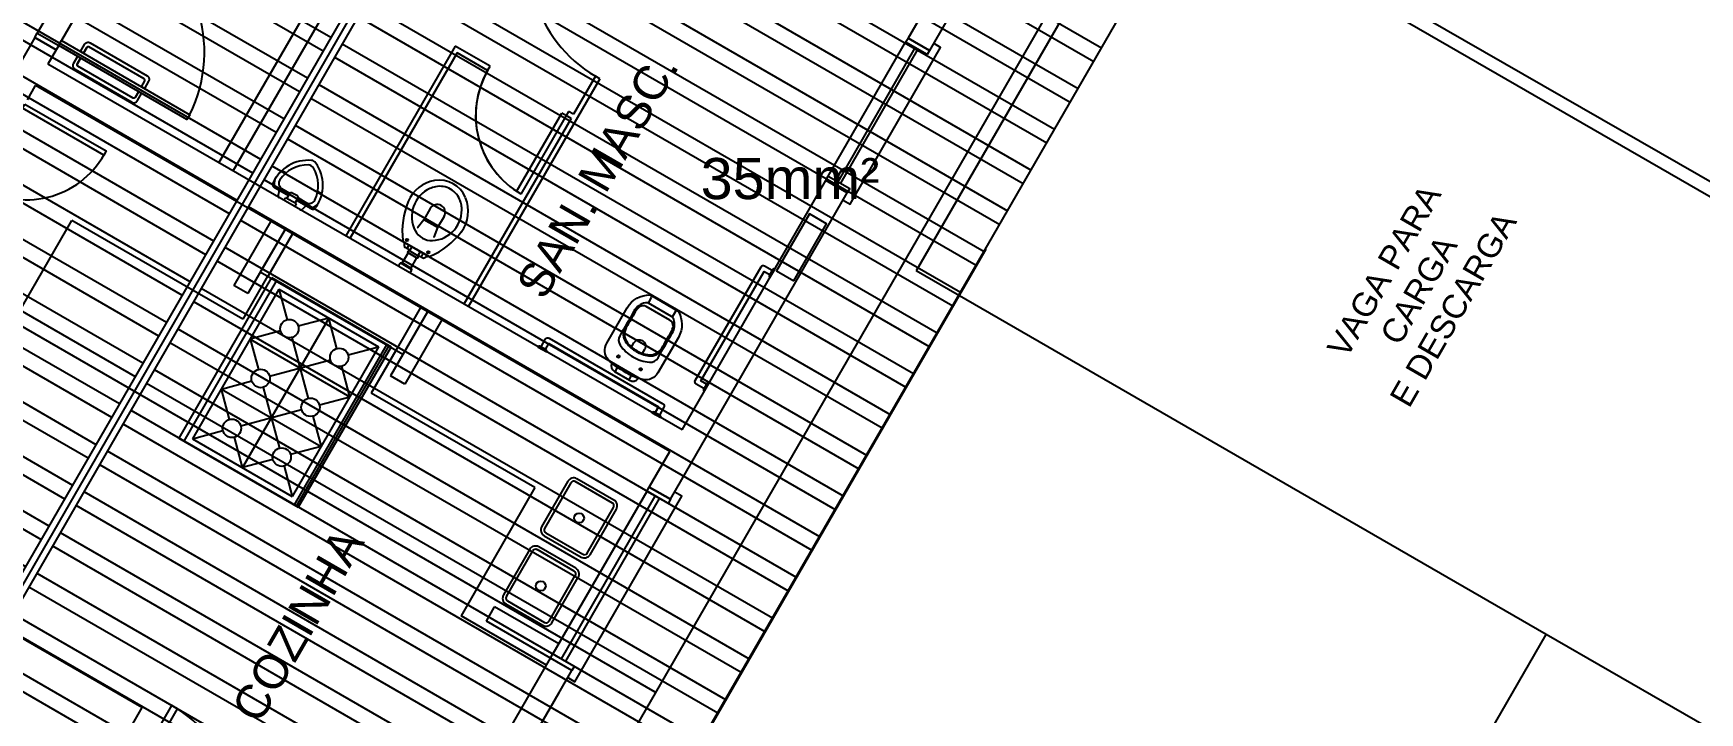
# Model space of a CAD drawing. Extents: x -192 to 167, y 237 to 369.
# Drawn here: x 125.64 to 135.77, y 314.07 to 318.19 of the extents above; entities that cross this region are included whole.
import ezdxf

# ---------------------------------------------------------------- set-up
doc = ezdxf.new("R2010")
doc.units = 0
doc.header["$LTSCALE"] = 0.1
doc.set_wipeout_variables(frame=1)
for name, pattern in [('CONTINU', [0]), ('HIDDEN', [9.525, 6.35, -3.175]), ('TRACEJADO_G', [0.375, 0.25, -0.125])]:
    doc.linetypes.add(name, pattern=pattern)
doc.layers.get('0').update_dxf_attribs({"linetype": 'CONTINUOUS'})
for name, color, linetype in [('A-PAREDE', 5, 'CONTINUOUS'), ('A-PISOS-CTEL', 2, 'TRACEJADO_G'), ('A-PISOS-NIVEL', 1, 'CONTINUOUS'), ('A-WC', 1, 'CONTINUOUS'), ('ARQ-ALV-CORTE', 5, 'CONTINUOUS'), ('ARQ-ALV-ENCOBERTA', 8, 'CONTINUOUS'), ('ARQ-ALV-VISTA2', 1, 'CONTINUOUS'), ('ARQ-BNC-VISTA', 1, 'CONTINUOUS'), ('ARQ-ESQ-CORTE', 3, 'CONTINUOUS'), ('ARQ-ESQ-VISTA1', 2, 'CONTINUOUS'), ('ARQ-MOB-VISTA', 1, 'CONTINU'), ('ARQ-TXT-1_050', 2, 'CONTINUOUS'), ('ARQ-TXT-1_075', 2, 'CONTINUOUS'), ('FARADAY', 6, 'HIDDEN'), ('GER_PARA-RAIO', 5, 'PARA-RAIO'), ('PAG', 1, 'CONTINUOUS')]:
    doc.layers.add(name, color=color, linetype=linetype)
doc.styles.add('ESC-50-A20', font='arial.ttf', dxfattribs={"height": 0.1})
doc.styles.get("Standard").update_dxf_attribs({"font": 'ARIALUNI.TTF'})
doc.linetypes.add('PARA-RAIO', pattern='A,0.5,-0.15,["/",Standard,S=0.15,R=0,X=-0.1,Y=-0.075],-0.05', length=0.7)
pattern_1 = [(330.00002, (-113.47094, 402.16197), (0.14287492, 0.2474668), []), (330.00002, (-113.43608, 402.03185), (0.14287492, 0.2474668), [])]

# ---------------------------------------------------------------- blocks, each defined once
blk = doc.blocks.new('6 SALAS')
at = {"layer": 'A-PAREDE', "color": 251}
for p, q in [((61.662, -31.474), (57.807, -29.251)), ((61.587, -31.604), (57.732, -29.381)), ((61.662, -31.474), (62.536, -29.958)), ((62.666, -30.033), (62.536, -29.958)), ((61.592, -31.895), (62.666, -30.033))]:
    blk.add_line(p, q, dxfattribs=at)
blk.add_lwpolyline([(62.341, -30.567), (62.541, -30.221), (62.437, -30.161), (62.237, -30.507)], close=True, dxfattribs=at)
at = {"layer": 'A-PISOS-CTEL', "color": 251, "linetype": 'TRACEJADO_G', "ltscale": 150}
blk.add_lwpolyline([(50.533, -36.657), (59.302, -21.455), (66.319, -25.502), (57.55, -40.705)], close=True, dxfattribs=at)
at = {"layer": 'A-PISOS-NIVEL', "color": 251}
for p, q in [((65.909, -25.612), (63.086, -30.506)), ((64.522, -28.016), (79.8, -36.796)), ((79.8, -36.915), (64.485, -28.081)), ((66.916, -32.716), (63.086, -30.506)), ((61.17, -42.677), (66.916, -32.716)), ((71.247, -35.214), (66.916, -32.716))]:
    blk.add_line(p, q, dxfattribs=at)
at = {"layer": 'A-WC', "color": 251}
for p, q in [((60.283, -29.141), (59.617, -30.295)), ((60.495, -29.263), (60.283, -29.141)), ((60.294, -29.182), (59.643, -30.31)), ((60.294, -29.182), (59.643, -30.31)), ((60.48, -29.289), (60.294, -29.182)), ((60.48, -29.289), (60.495, -29.263)), ((61.162, -29.339), (60.362, -30.725)), ((61.136, -29.324), (61.002, -29.555)), ((61.162, -29.339), (61.136, -29.324)), ((60.656, -30.025), (60.931, -29.549)), ((60.972, -29.538), (60.682, -30.04)), ((60.987, -29.581), (60.931, -29.549)), ((60.987, -29.581), (60.931, -29.549)), ((60.987, -29.581), (60.957, -29.563)), ((61.002, -29.555), (60.972, -29.538)), ((60.987, -29.581), (60.336, -30.71))]:
    blk.add_line(p, q, dxfattribs=at)
blk.add_arc((60.957, -29.563), 0.55, 150.0228, 240.0228, dxfattribs=at)
at = {"layer": 'ARQ-ALV-CORTE', "color": 251}
for p, q in [((58.162, -28.336), (57.742, -29.063)), ((58.292, -28.411), (57.889, -29.108)), ((57.727, -29.089), (57.552, -29.392)), ((57.857, -29.164), (57.727, -29.089)), ((57.727, -29.089), (57.857, -29.164)), ((57.857, -29.164), (57.807, -29.251)), ((57.857, -29.164), (57.807, -29.251)), ((57.682, -29.467), (57.732, -29.381)), ((59.165, -30.548), (58.602, -31.524)), ((59.196, -30.565), (58.632, -31.541)), ((59.141, -30.54), (58.991, -30.8)), ((59.964, -31.015), (59.098, -30.515)), ((59.165, -30.548), (59.893, -30.968)), ((59.211, -30.619), (58.686, -31.528)), ((59.023, -30.645), (58.936, -30.595)), ((59.211, -30.619), (59.261, -30.804)), ((59.211, -30.619), (59.817, -30.969)), ((59.514, -30.794), (58.989, -31.703)), ((59.514, -30.794), (59.329, -30.843)), ((59.564, -30.979), (59.514, -30.794)), ((60.114, -30.755), (59.889, -31.145)), ((60.071, -30.73), (59.921, -30.99)), ((60.114, -30.755), (59.964, -31.015)), ((59.221, -30.872), (59.036, -30.922)), ((60.201, -30.805), (59.976, -31.195)), ((59.036, -30.922), (59.086, -31.107)), ((59.036, -30.922), (59.642, -31.272)), ((59.29, -30.912), (59.389, -31.282)), ((59.817, -30.969), (59.292, -31.878)), ((59.867, -30.953), (59.303, -31.929)), ((59.879, -30.96), (59.315, -31.936)), ((59.893, -30.968), (59.329, -31.944)), ((59.632, -31.018), (59.817, -30.969)), ((59.921, -30.99), (59.771, -31.25)), ((59.154, -31.146), (59.524, -31.047)), ((59.642, -31.272), (59.593, -31.087)), ((58.861, -31.225), (59.046, -31.175)), ((59.976, -31.195), (59.889, -31.145)), ((58.911, -31.41), (58.861, -31.225)), ((58.861, -31.225), (59.467, -31.575)), ((59.115, -31.215), (59.214, -31.585)), ((59.457, -31.321), (59.642, -31.272)), ((60.767, -31.824), (59.771, -31.25)), ((58.979, -31.449), (59.349, -31.35)), ((59.418, -31.39), (59.467, -31.575)), ((58.686, -31.528), (58.871, -31.478)), ((58.602, -31.524), (59.329, -31.944)), ((58.686, -31.528), (59.292, -31.878)), ((58.989, -31.703), (58.94, -31.518)), ((59.467, -31.575), (59.282, -31.624)), ((61.462, -31.821), (61.587, -31.604)), ((59.174, -31.653), (58.989, -31.703)), ((59.243, -31.693), (59.292, -31.878)), ((58.38, -33.16), (56.605, -32.136)), ((60.413, -33.64), (60.862, -32.86)), ((60.543, -33.715), (60.992, -32.935)), ((60.702, -33.438), (60.915, -33.07)), ((58.031, -33.767), (58.38, -33.16)), ((58.16, -33.842), (58.56, -33.149)), ((58.195, -33.862), (58.595, -33.169))]:
    blk.add_line(p, q, dxfattribs=at)
for points in [[(57.872, -29.138), (57.857, -29.164), (57.727, -29.089), (57.742, -29.063)], [(58.669, -29.558), (58.652, -29.588), (57.872, -29.138), (57.889, -29.108)]]:
    blk.add_lwpolyline(points, close=True, dxfattribs=at)
for points in [[(58.023, -29.185), (58.043, -29.15), (58.023, -29.185), (58.004, -29.174), (58.029, -29.131, -0.414214), (58.063, -29.121), (58.409, -29.321, -0.414214), (58.419, -29.355), (58.394, -29.399), (58.375, -29.388), (58.395, -29.353, 0.414214), (58.391, -29.34), (58.056, -29.146, 0.414214), (58.043, -29.15)], [(58.005, -29.215), (57.985, -29.25), (58.005, -29.215), (57.986, -29.204), (57.961, -29.248, 0.414214), (57.971, -29.282), (58.317, -29.482, 0.414214), (58.351, -29.472), (58.376, -29.429), (58.357, -29.418), (58.337, -29.453, -0.414214), (58.324, -29.457), (57.989, -29.263, -0.414214), (57.985, -29.25)], [(61.795, -31.222), (61.748, -31.195, -0.414214), (61.742, -31.174), (62.142, -30.482, -0.414214), (62.163, -30.476), (62.21, -30.503)], [(62.226, -30.496, 0.414214), (62.213, -30.499), (62.193, -30.534, 0.414214), (62.196, -30.547), (62.226, -30.496)], [(60.839, -31, 0.414214), (60.835, -30.986), (60.8, -30.966, 0.414214), (60.787, -30.97), (60.839, -31)], [(61.827, -31.188, 0.414214), (61.813, -31.192), (61.793, -31.227, 0.414214), (61.797, -31.24), (61.827, -31.188)], [(61.532, -31.399, 0.414214), (61.528, -31.386), (61.493, -31.366, 0.414214), (61.48, -31.369), (61.532, -31.399)]]:
    blk.add_lwpolyline(points, format="xyb", dxfattribs=at)
blk.add_lwpolyline([(61.81, -31.196), (61.776, -31.176), (62.161, -30.51), (62.195, -30.529)], dxfattribs=at)
for centre in [(59.275, -30.858), (59.578, -31.033), (59.1, -31.161), (59.403, -31.336), (58.925, -31.464), (59.228, -31.639)]:
    blk.add_circle(centre, 0.056, dxfattribs=at)
blk.add_arc((57.894, -29.177), 0.864, 333.8638, 62.5601, dxfattribs=at)
at = {"layer": 'ARQ-ALV-ENCOBERTA', "color": 251, "linetype": 'HIDDEN'}
for p, q in [((59.161, -30.205), (58.936, -30.595)), ((59.248, -30.255), (59.023, -30.645)), ((59.293, -30.281), (59.144, -30.541))]:
    blk.add_line(p, q, dxfattribs=at)
at = {"layer": 'ARQ-ALV-VISTA2', "color": 251, "ltscale": 0.1}
for p, q in [((63.64, -28.344), (63.166, -29.167)), ((58.846, -29.85), (59.512, -28.696)), ((58.933, -29.9), (59.599, -28.746)), ((63.236, -28.746), (63.036, -29.092)), ((63.166, -29.167), (63.036, -29.092)), ((59.228, -29.898), (59.254, -29.912)), ((59.124, -30.01), (59.123, -30.01)), ((59.27, -30.051), (59.184, -30.002)), ((59.213, -30.018), (59.206, -30.047)), ((59.278, -30.036), (59.229, -30.008)), ((59.243, -30.079), (59.252, -30.063)), ((59.317, -30.1), (59.252, -30.063)), ((59.26, -30.067), (59.278, -30.037)), ((59.323, -30.052), (59.291, -30.034)), ((59.309, -30.096), (59.326, -30.065)), ((59.404, -30.129), (59.318, -30.079)), ((59.376, -30.093), (59.327, -30.064)), ((59.448, -30.024), (59.472, -30.038)), ((59.308, -30.117), (59.317, -30.1)), ((59.375, -30.112), (59.354, -30.132)), ((60.131, -30.128), (60.092, -30.196)), ((60.215, -30.176), (60.176, -30.244)), ((60.054, -30.246), (60.051, -30.246)), ((60.092, -30.196), (60.054, -30.246)), ((60.176, -30.244), (60.092, -30.196)), ((60.176, -30.244), (60.152, -30.302)), ((59.971, -30.331), (59.969, -30.329)), ((59.971, -30.331), (60.12, -30.416)), ((60.006, -30.382), (59.978, -30.366)), ((60.002, -30.349), (59.989, -30.372)), ((60.006, -30.382), (60.003, -30.386)), ((60.055, -30.416), (60.004, -30.386)), ((60.019, -30.358), (60.006, -30.382)), ((60.071, -30.388), (60.058, -30.412)), ((60.152, -30.302), (60.153, -30.305)), ((59.938, -30.48), (59.949, -30.46)), ((59.952, -30.459), (59.955, -30.461)), ((59.955, -30.461), (59.956, -30.458)), ((59.955, -30.461), (60.015, -30.496)), ((59.959, -30.457), (60.016, -30.49)), ((59.996, -30.398), (59.961, -30.459)), ((60.048, -30.428), (59.997, -30.398)), ((60.048, -30.428), (60.013, -30.489)), ((60.058, -30.412), (60.055, -30.416)), ((60.058, -30.412), (60.086, -30.428)), ((60.088, -30.398), (60.075, -30.422)), ((60.12, -30.416), (60.122, -30.418)), ((60.007, -30.52), (60.019, -30.5)), ((60.015, -30.496), (60.017, -30.493)), ((60.015, -30.496), (60.018, -30.497))]:
    blk.add_line(p, q, dxfattribs=at)
blk.add_lwpolyline([(63.166, -29.167), (63.151, -29.193), (63.021, -29.118), (63.036, -29.092)], close=True, dxfattribs=at)
for centre in [(59.989, -30.32), (60.119, -30.395)]:
    blk.add_circle(centre, 0.00682, dxfattribs=at)
for centre, radius, start, end in [((59.388, -30.069), 0.234, 85.0251, 155.2229), ((59.388, -30.069), 0.206, 89.5768, 146.1536), ((59.389, -29.901), 0.0375, 30.4688, 89.5768), ((59.405, -29.873), 0.0375, 35.0205, 85.0251), ((59.244, -29.986), 0.206, 333.892, 30.4688), ((59.244, -29.986), 0.234, 324.8227, 35.0205), ((59.195, -29.982), 0.0225, 150.0228, 240.0228), ((59.248, -29.975), 0.0656, 146.1536, 207.0816), ((59.248, -29.975), 0.0375, 146.1536, 240.0228), ((60.19, -30.164), 0.208, 99.1249, 157.7033), ((60.186, -30.13), 0.174, 23.1347, 99.5461), ((59.219, -30.05), 0.0131, 166.722, 240.0228), ((59.286, -30.042), 0.01, 60.0228, 150.0228), ((59.318, -30.06), 0.01, 330.0228, 60.0228), ((59.395, -30.06), 0.0375, 240.0228, 333.892), ((60.445, -30.269), 0.484, 157.7033, 186.2651), ((60.206, -30.177), 0.187, 114.2742, 207.3429), ((60.194, -30.152), 0.159, 101.3527, 114.2742), ((60.189, -30.125), 0.132, 60.0228, 101.3527), ((60.189, -30.125), 0.132, 18.6929, 60.0228), ((60.163, -30.133), 0.159, 5.7713, 18.6929), ((60.154, -30.144), 0.208, 322.3423, 23.1347), ((59.345, -30.123), 0.0131, 240.0228, 313.3236), ((59.395, -30.06), 0.0656, 272.964, 333.892), ((59.416, -30.11), 0.0225, 240.0228, 330.0228), ((60.173, -30.152), 0.0486, 330.0228, 150.0228), ((60.136, -30.136), 0.187, 272.7027, 5.7713), ((60.139, -30.211), 0.112, 207.3429, 240.0228), ((59.936, -29.975), 0.484, 293.6774, 322.3423), ((59.973, -30.321), 0.00909, 181.0403, 240.0228), ((60.448, -30.307), 0.477, 182.8046, 186.1832), ((59.982, -30.358), 0.00909, 186.1832, 240.0228), ((60, -30.392), 0.00697, 60.0228, 240.0228), ((60.139, -30.211), 0.112, 240.0228, 272.7027), ((59.951, -30.461), 0.002, 60.0228, 150.0228), ((59.958, -30.459), 0.002, 60.0228, 150.0228), ((60.015, -30.492), 0.002, 330.0228, 60.0228), ((60.052, -30.422), 0.00697, 240.0228, 60.0228), ((60.091, -30.42), 0.00909, 240.0228, 293.8624), ((59.901, -29.992), 0.477, 293.8624, 297.241), ((60.127, -30.41), 0.00909, 240.0228, 293.687), ((60.017, -30.499), 0.002, 330.0228, 60.0228)]:
    blk.add_arc(centre, radius, start, end, dxfattribs=at)
at = {"layer": 'ARQ-BNC-VISTA', "color": 251}
for p, q in [((57.213, -31.482), (57.952, -30.2)), ((58.991, -30.8), (57.952, -30.2)), ((59.248, -30.255), (59.098, -30.515))]:
    blk.add_line(p, q, dxfattribs=at)
at = {"layer": 'ARQ-ESQ-CORTE', "color": 251}
for points in [[(58.023, -29.185), (58.043, -29.15), (58.023, -29.185), (58.004, -29.174), (58.029, -29.131, -0.414214), (58.063, -29.121), (58.409, -29.321, -0.414214), (58.419, -29.355), (58.394, -29.399), (58.375, -29.388), (58.395, -29.353, 0.414214), (58.391, -29.34), (58.056, -29.146, 0.414214), (58.043, -29.15)], [(58.005, -29.215), (57.985, -29.25), (58.005, -29.215), (57.986, -29.204), (57.961, -29.248, 0.414214), (57.971, -29.282), (58.317, -29.482, 0.414214), (58.351, -29.472), (58.376, -29.429), (58.357, -29.418), (58.337, -29.453, -0.414214), (58.324, -29.457), (57.989, -29.263, -0.414214), (57.985, -29.25)]]:
    blk.add_lwpolyline(points, format="xyb", dxfattribs=at)
at = {"layer": 'ARQ-ESQ-VISTA1', "color": 251}
for p, q in [((62.551, -29.932), (63.021, -29.118)), ((63.077, -29.151), (62.608, -29.965)), ((63.094, -29.161), (62.625, -29.975)), ((60.968, -31.785), (60.808, -32.062)), ((60.986, -31.795), (60.826, -32.072)), ((61.238, -31.918), (61.013, -31.788)), ((61.248, -31.9), (61.023, -31.77)), ((60.767, -31.824), (60.318, -32.604)), ((61.447, -31.847), (60.877, -32.834)), ((60.929, -32.864), (61.499, -31.877)), ((60.955, -32.879), (61.525, -31.891)), ((61.592, -31.895), (61.462, -31.821)), ((61.085, -32.222), (61.245, -31.945)), ((61.103, -32.232), (61.263, -31.955)), ((60.833, -32.099), (61.058, -32.229)), ((60.736, -32.199), (60.576, -32.476)), ((60.753, -32.209), (60.593, -32.486)), ((61.006, -32.331), (60.781, -32.201)), ((61.016, -32.314), (60.791, -32.184)), ((60.823, -32.117), (61.048, -32.247)), ((60.853, -32.636), (61.013, -32.359)), ((60.871, -32.646), (61.03, -32.369)), ((60.601, -32.513), (60.826, -32.643)), ((60.837, -32.904), (60.318, -32.604)), ((60.472, -32.635), (60.522, -32.549)), ((60.912, -32.774), (60.522, -32.549)), ((60.591, -32.53), (60.816, -32.66)), ((60.862, -32.86), (60.472, -32.635)), ((60.992, -32.935), (60.862, -32.86)), ((60.992, -32.935), (60.862, -32.86)), ((58.595, -33.169), (58.56, -33.149))]:
    blk.add_line(p, q, dxfattribs=at)
for points in [[(62.641, -30.077), (62.684, -30.102), (63.234, -29.149), (63.191, -29.124)], [(57.667, -29.493), (58.161, -29.778), (58.146, -29.804), (57.652, -29.519), (57.667, -29.493)], [(60.967, -32.979), (61.011, -33.004), (61.66, -31.877), (61.617, -31.852)]]:
    blk.add_lwpolyline(points, dxfattribs=at)
for points in [[(62.681, -30.007), (62.666, -30.033), (62.536, -29.958), (62.551, -29.932)], [(61.592, -31.895), (61.577, -31.921), (61.447, -31.847), (61.462, -31.821)], [(61.007, -32.909), (60.992, -32.935), (60.862, -32.86), (60.877, -32.834)]]:
    blk.add_lwpolyline(points, close=True, dxfattribs=at)
for centre in [(61.036, -32.009), (60.803, -32.422)]:
    blk.add_circle(centre, 0.03, dxfattribs=at)
for centre, radius, start, end in [((61.003, -31.805), 0.04, 60, 150), ((61.003, -31.805), 0.02, 60, 150), ((61.228, -31.935), 0.04, 330, 60), ((61.228, -31.935), 0.02, 330, 60), ((60.843, -32.082), 0.04, 150, 240), ((60.843, -32.082), 0.02, 150, 240), ((60.771, -32.219), 0.04, 60.0228, 150.0228), ((60.771, -32.219), 0.02, 60.0228, 150.0228), ((60.996, -32.349), 0.04, 330.0228, 60.0228), ((61.068, -32.212), 0.04, 240, 330), ((61.068, -32.212), 0.02, 240, 330), ((60.996, -32.349), 0.02, 330.0228, 60.0228), ((60.611, -32.496), 0.04, 150.0228, 240.0228), ((60.611, -32.496), 0.02, 150.0228, 240.0228), ((60.836, -32.626), 0.04, 240.0228, 330.0228), ((60.836, -32.626), 0.02, 240.0228, 330.0228), ((58.161, -33.841), 0.8, 329.9511, 57.1568)]:
    blk.add_arc(centre, radius, start, end, dxfattribs=at)
at = {"layer": 'ARQ-MOB-VISTA', "color": 251}
blk.add_arc((57.678, -29.537), 0.538, 236.6549, 330.8209, dxfattribs=at)
at = {"layer": 'PAG', "color": 251}
for centre, radius, start, end in [((61.536, -28.631), 0.8, 152.1719, 240.0228), ((60.957, -29.563), 0.55, 150.0228, 236.896)]:
    blk.add_arc(centre, radius, start, end, dxfattribs=at)
at = {"layer": 'ARQ-ALV-CORTE', "color": 251, "insert": (58.001, -34.751), "char_height": 0.2048, "attachment_point": 1, "rotation": 60.0283, "style": 'ESC-50-A20'}
blk.add_mtext_dynamic_manual_height_columns('\\pi1.8291;COZINHA     ', width=4.46064, gutter_width=1, heights=[0], dxfattribs=at)
at = {"layer": 'ARQ-TXT-1_050', "color": 251, "insert": (59.881, -31.917), "char_height": 0.2048, "attachment_point": 1, "rotation": 60.0283, "style": 'ESC-50-A20'}
blk.add_mtext_dynamic_manual_height_columns('\\pi1.531;SAN. MASC.      ', width=4.46064, gutter_width=1, heights=[0], dxfattribs=at)
at = {"layer": 'ARQ-TXT-1_075', "color": 251, "insert": (65.457, -31.182), "char_height": 0.144, "width": 1.64103, "attachment_point": 1, "rotation": 60.0228, "style": 'ESC-50-A20'}
blk.add_mtext('\\pi0.23946;VAGA PARA \\P\\pi0.46768;CARGA \\P\\pi0.16878;E DESCARGA ', dxfattribs=at)
at = {"color": 251}
blk.add_wipeout([(61.553, -30.702), (61.472, -30.655), (61.466, -30.653), (61.46, -30.654), (61.456, -30.654), (61.449, -30.654), (61.444, -30.655), (61.433, -30.656), (61.422, -30.659), (61.415, -30.662), (61.403, -30.666), (61.389, -30.673), (61.381, -30.677), (61.377, -30.68), (61.374, -30.681), (61.372, -30.683), (61.362, -30.691), (61.357, -30.696), (61.352, -30.7), (61.347, -30.706), (61.342, -30.712), (61.34, -30.714), (61.336, -30.72), (61.33, -30.729), (61.328, -30.731), (61.204, -30.947), (61.199, -30.958), (61.197, -30.963), (61.195, -30.971), (61.193, -30.979), (61.193, -30.985), (61.193, -30.988), (61.193, -30.992), (61.193, -30.995), (61.193, -30.998), (61.194, -31.003), (61.194, -31.007), (61.197, -31.016), (61.2, -31.025), (61.202, -31.029), (61.208, -31.039), (61.214, -31.047), (61.221, -31.055), (61.23, -31.063), (61.235, -31.068), (61.235, -31.069), (61.234, -31.07), (61.233, -31.075), (61.232, -31.078), (61.232, -31.081), (61.232, -31.085), (61.232, -31.087), (61.232, -31.089), (61.232, -31.091), (61.232, -31.092), (61.233, -31.097), (61.234, -31.098), (61.234, -31.099), (61.235, -31.1), (61.235, -31.101), (61.235, -31.101), (61.235, -31.102), (61.236, -31.103), (61.236, -31.103), (61.237, -31.104), (61.237, -31.105), (61.238, -31.106), (61.239, -31.107), (61.24, -31.109), (61.242, -31.112), (61.244, -31.114), (61.247, -31.116), (61.251, -31.118), (61.251, -31.119), (61.343, -31.172), (61.343, -31.172), (61.344, -31.172), (61.344, -31.172), (61.345, -31.173), (61.347, -31.174), (61.348, -31.174), (61.349, -31.175), (61.351, -31.175), (61.354, -31.176), (61.356, -31.176), (61.359, -31.177), (61.359, -31.177), (61.362, -31.177), (61.365, -31.177), (61.367, -31.177), (61.369, -31.177), (61.37, -31.176), (61.371, -31.176), (61.372, -31.176), (61.376, -31.175), (61.377, -31.175), (61.378, -31.174), (61.379, -31.174), (61.38, -31.173), (61.381, -31.173), (61.382, -31.173), (61.382, -31.172), (61.383, -31.172), (61.384, -31.171), (61.384, -31.171), (61.385, -31.17), (61.386, -31.17), (61.386, -31.17), (61.387, -31.169), (61.387, -31.169), (61.388, -31.169), (61.389, -31.167), (61.391, -31.166), (61.391, -31.166), (61.395, -31.161), (61.395, -31.161), (61.396, -31.161), (61.397, -31.161), (61.401, -31.162), (61.406, -31.164), (61.411, -31.165), (61.428, -31.169), (61.435, -31.17), (61.44, -31.17), (61.445, -31.17), (61.451, -31.169), (61.455, -31.169), (61.458, -31.168), (61.462, -31.167), (61.466, -31.166), (61.474, -31.163), (61.48, -31.16), (61.485, -31.158), (61.489, -31.155), (61.494, -31.152), (61.499, -31.148), (61.503, -31.144), (61.506, -31.14), (61.509, -31.136), (61.51, -31.135), (61.511, -31.134), (61.512, -31.133), (61.514, -31.13), (61.515, -31.128), (61.515, -31.127), (61.515, -31.127), (61.64, -30.911), (61.644, -30.903), (61.647, -30.898), (61.648, -30.895), (61.649, -30.892), (61.65, -30.889), (61.652, -30.886), (61.653, -30.883), (61.653, -30.881), (61.654, -30.88), (61.654, -30.879), (61.654, -30.877), (61.657, -30.865), (61.658, -30.862), (61.659, -30.857), (61.659, -30.855), (61.659, -30.854), (61.66, -30.851), (61.66, -30.849), (61.66, -30.845), (61.661, -30.844), (61.661, -30.84), (61.661, -30.834), (61.661, -30.824), (61.66, -30.821), (61.659, -30.81), (61.658, -30.802), (61.656, -30.794), (61.65, -30.778), (61.647, -30.77), (61.643, -30.762), (61.638, -30.753), (61.635, -30.75), (61.635, -30.749)], dxfattribs=at).dxf.layer = 'ARQ-ALV-CORTE'
at = {"layer": 'ARQ-ALV-CORTE', "color": 251}
for p, q in [((61.472, -30.655), (61.635, -30.749)), ((61.621, -30.753), (61.603, -30.784)), ((61.635, -30.749), (61.626, -30.744))]:
    blk.add_line(p, q, dxfattribs=at)
for points in [[(61.621, -30.753, -0.407906), (61.635, -30.749, -0.131537), (61.638, -30.752, -0.273863), (61.64, -30.911), (61.515, -31.127, -0.319419), (61.425, -31.168, -0.074713), (61.356, -31.144, -0.017899), (61.269, -31.094, -0.074713), (61.213, -31.046, -0.319419), (61.204, -30.947), (61.328, -30.731, -0.273863), (61.466, -30.653, -0.136488), (61.472, -30.655, -0.402244), (61.475, -30.668), (61.457, -30.699, -0.337727), (61.451, -30.702)], [(61.316, -30.846, 0.305538), (61.323, -30.945, 0.097448), (61.383, -30.997, 0.097448), (61.458, -31.023, 0.305538), (61.547, -30.979)], [(60.805, -30.969), (60.832, -30.921, -0.414214), (60.853, -30.915), (61.546, -31.315, -0.414214), (61.551, -31.336), (61.524, -31.383)], [(61.354, -30.97), (61.368, -30.945, -1), (61.435, -30.984)], [(61.235, -31.069, 0.378909), (61.251, -31.119), (61.343, -31.172, 0.378909), (61.395, -31.161)], [(61.263, -31.125, -0.414214), (61.259, -31.113), (61.27, -31.094)], [(61.332, -31.165, 0.414214), (61.344, -31.162), (61.355, -31.143)]]:
    blk.add_lwpolyline(points, format="xyb", dxfattribs=at)
for points in [[(61.464, -31.062, 0.295956), (61.516, -31.035, -0.008003), (61.602, -30.886, 0.219669), (61.611, -30.801, 0.1825), (61.598, -30.785), (61.458, -30.704, 0.1825), (61.439, -30.701, 0.21967), (61.369, -30.752, -0.008003), (61.283, -30.901, 0.295956), (61.286, -30.959, 0.109342), (61.363, -31.03, 0.109342)], [(61.421, -31.008, 0.042994), (61.454, -31.016, 0.312272), (61.539, -30.976, -0.00507), (61.594, -30.881, 0.107996), (61.607, -30.843, 0.297508), (61.588, -30.807), (61.444, -30.724, 0.297509), (61.404, -30.726, 0.107996), (61.377, -30.756, -0.00507), (61.323, -30.851, 0.312272), (61.331, -30.945, 0.091294), (61.386, -30.992, 0.048111)], [(61.271, -31.034, -1), (61.279, -31.021, -1)], [(61.407, -31.112, -1), (61.414, -31.099, -1)]]:
    blk.add_lwpolyline(points, format="xyb", close=True, dxfattribs=at)
for points in [[(60.831, -30.984), (60.851, -30.949), (61.518, -31.334), (61.498, -31.368)], [(61.421, -31.008), (61.435, -30.983)]]:
    blk.add_lwpolyline(points, dxfattribs=at)
blk.add_arc((61.608, -30.786), 0.00533, 150.0228, 224.6676, dxfattribs=at)
blk = doc.blocks.new('cob 1')
at = {"layer": 'ARQ-MOB-VISTA'}
h = blk.add_hatch(dxfattribs=at)
h.set_pattern_fill('ANSI32', color=252, scale=0.03, angle=-75, style=0)
h.set_pattern_definition(pattern_1)
h.paths.add_polyline_path([(21.179, 5.567), (25.887, 13.722), (24.419, 19.2), (20.189, 11.873), (15.701, 4.099)])
h = blk.add_hatch(dxfattribs=at)
h.set_pattern_fill('ANSI32', color=252, scale=0.03, angle=-75, style=0)
h.set_pattern_definition(pattern_1)
h.paths.add_polyline_path([(22.716, 0.049), (25.734, 5.277), (31.434, 15.15), (25.956, 13.682), (21.248, 5.527)])
at = {"layer": 'A-PISOS-NIVEL', "color": 252}
for p, q in [((25.887, 13.722), (21.179, 5.567)), ((25.93, 13.716), (21.205, 5.532)), ((25.956, 13.682), (21.248, 5.527))]:
    blk.add_line(p, q, dxfattribs=at)
blk.add_lwpolyline([(25.734, 5.277), (31.462, 15.199), (24.448, 19.249), (20.189, 11.873)], dxfattribs=at)

msp = doc.modelspace()

# ---------------------------------------------------------------- block references
at = {"layer": 'FARADAY', "color": 6, "linetype": 'ByBlock'}
msp.add_blockref('6 SALAS', (67.921, 347.257), dxfattribs=at)

# ---------------------------------------------------------------- next in the draw order: linework, layer by layer
at = {"layer": 'GER_PARA-RAIO'}
msp.add_line((129.42, 314.189), (122.947, 317.926), dxfattribs=at)
msp.add_lwpolyline([(118.783, 310.714), (127.258, 325.393), (133.731, 321.656), (125.256, 306.976)], close=True, dxfattribs=at)

# ---------------------------------------------------------------- next in the draw order: block references
msp.add_blockref('cob 1', (102.778, 306.556))

# ---------------------------------------------------------------- next in the draw order: texts
at = {"layer": 'FARADAY', "color": 2}
msp.add_text('35mm²', height=0.25, dxfattribs=at).set_placement((129.696, 317.186))

doc.saveas('drawing.dxf')
